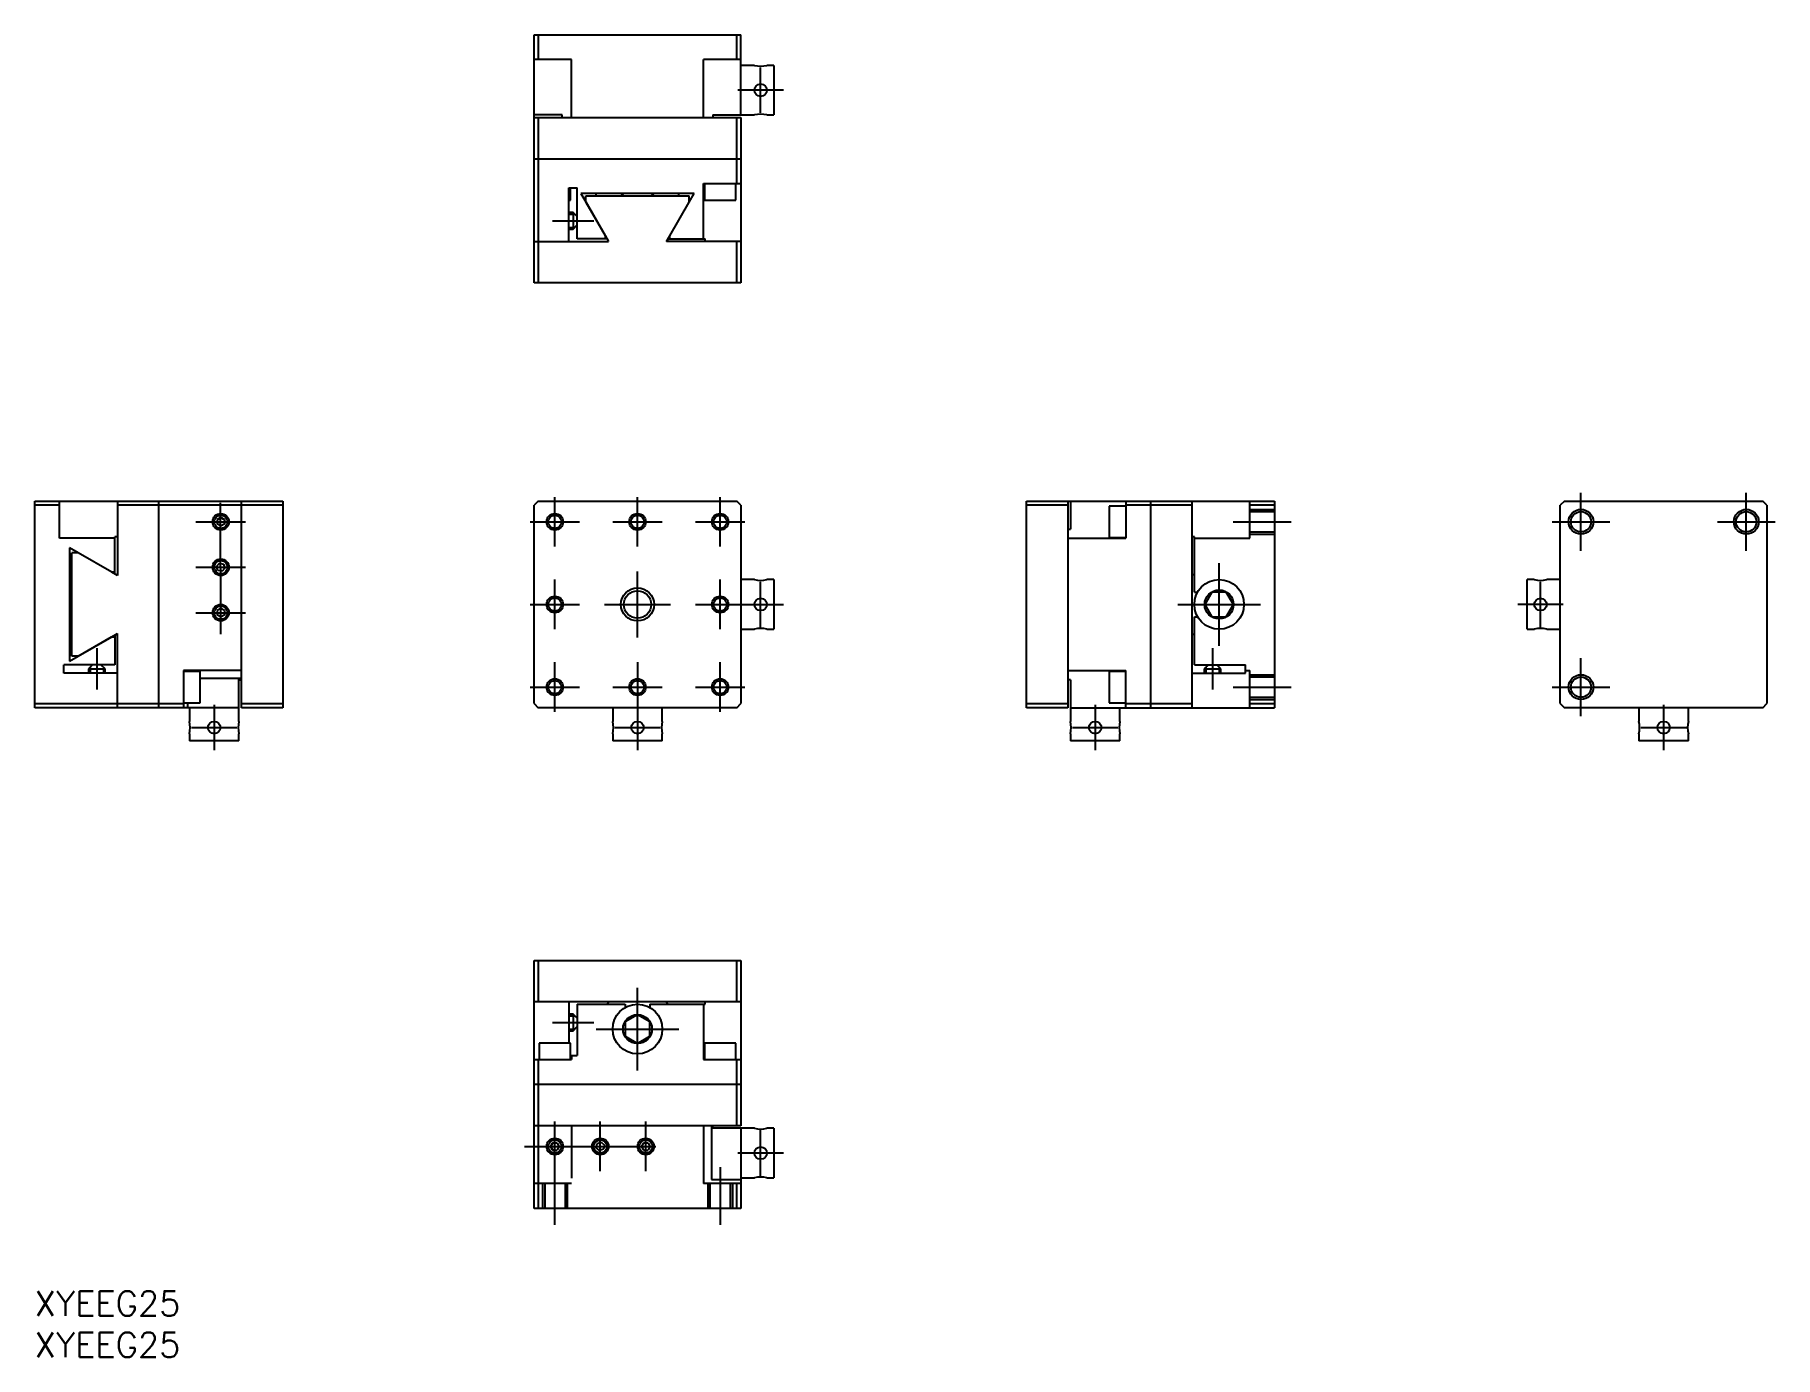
# Model space of a CAD drawing. Extents: x 0 to 211, y -8 to 152.
import ezdxf

# ---------------------------------------------------------------- set-up
doc = ezdxf.new("R2010")
doc.units = 0
doc.header["$LTSCALE"] = 0.5
doc.linetypes.add('CENTER', pattern=[50.8, 31.75, -6.35, 6.35, -6.35])
doc.linetypes.add('DASHED', pattern=[19.05, 12.7, -6.35])
for name, color, linetype in [('MSM_CENTER', 1, 'CENTER'), ('MSM_CONTINUOUS', 7, 'CONTINUOUS'), ('MSM_DASHED', 4, 'DASHED'), ('MSM_NARROW', 5, 'CONTINUOUS'), ('MSM_PART_NUMBER', 7, 'CONTINUOUS')]:
    doc.layers.add(name, color=color, linetype=linetype)
doc.styles.get("Standard").update_dxf_attribs({"font": 'txt.shx', "height": 3, "bigfont": 'bigfont.shx'})

# ---------------------------------------------------------------- blocks, each defined once
blk = doc.blocks.new('*U2')
at = {"layer": 'MSM_PART_NUMBER'}
blk.add_text('XYEEG25', height=3, dxfattribs=at).set_placement((0, -3))
blk = doc.blocks.new('*U3')
at = {"layer": 'MSM_PART_NUMBER'}
blk.add_text('XYEEG25', height=3, dxfattribs=at).set_placement((0, -8))

msp = doc.modelspace()

# ---------------------------------------------------------------- linework, layer by layer
at = {"layer": 'MSM_CENTER'}
for p, q in [((87.822545, 142.550006), (87.822545, 148.049994)), ((90.572539, 145.3), (85.072551, 145.3)), ((62.622545, 129.5), (67.622545, 129.5)), ((22.5, 79.489616), (22.463746, 96.042928)), ((62.922545, 90.077455), (62.922545, 96.077455)), ((72.922545, 90.077455), (72.922545, 96.077455)), ((82.922545, 90.077455), (82.922545, 96.077455)), ((187.077455, 89.577455), (187.077455, 96.577455)), ((207.077455, 89.577455), (207.077455, 96.577455)), ((19.5, 93.077455), (25.5, 93.077455)), ((59.922545, 93.077455), (65.922545, 93.077455)), ((69.922545, 93.077455), (75.922545, 93.077455)), ((79.922545, 93.077455), (85.922545, 93.077455)), ((145, 93.077455), (152, 93.077455)), ((183.577455, 93.077455), (190.577455, 93.077455)), ((203.577455, 93.077455), (210.577455, 93.077455)), ((19.5, 87.577455), (25.5, 87.577455)), ((72.922545, 79.077455), (72.922545, 87.077455)), ((143.3, 78.077455), (143.3, 88.077455)), ((62.922545, 80.077455), (62.922545, 86.077455)), ((82.922545, 80.077455), (82.922545, 86.077455)), ((87.822545, 80.327461), (87.822545, 85.827449)), ((182.177455, 80.327461), (182.177455, 85.827449)), ((59.922545, 83.077455), (65.922545, 83.077455)), ((68.922545, 83.077455), (76.922545, 83.077455)), ((79.922545, 83.077455), (90.572539, 83.077455)), ((138.3, 83.077455), (148.3, 83.077455)), ((184.927449, 83.077455), (179.427461, 83.077455)), ((19.5, 82.077455), (25.5, 82.077455)), ((7.5, 77.777455), (7.5, 72.777455)), ((62.922545, 70.077455), (62.922545, 76.077455)), ((72.922545, 76.077455), (72.922545, 65.427461)), ((82.922545, 70.077455), (82.922545, 76.077455)), ((142.5, 77.777455), (142.5, 72.777455)), ((187.077455, 69.577455), (187.077455, 76.577455)), ((59.922545, 73.077455), (65.922545, 73.077455)), ((69.922545, 73.077455), (75.922545, 73.077455)), ((79.922545, 73.077455), (85.922545, 73.077455)), ((145, 73.077455), (152, 73.077455)), ((183.577455, 73.077455), (190.577455, 73.077455)), ((21.7, 70.927449), (21.7, 65.427461)), ((128.3, 70.927449), (128.3, 65.427461)), ((197.077455, 70.927449), (197.077455, 65.427461)), ((18.950006, 68.177455), (24.449994, 68.177455)), ((70.172551, 68.177455), (75.672539, 68.177455)), ((125.550006, 68.177455), (131.049994, 68.177455)), ((194.327461, 68.177455), (199.827449, 68.177455)), ((72.922545, 26.7), (72.922545, 36.7)), ((62.622545, 32.5), (67.622545, 32.5)), ((67.922545, 31.7), (77.922545, 31.7)), ((62.922545, 8), (62.922545, 20.5)), ((68.422545, 14.5), (68.422545, 20.5)), ((73.922545, 14.5), (73.922545, 20.5)), ((87.822545, 13.950006), (87.822545, 19.449994)), ((59.266301, 17.5), (75.87778, 17.5)), ((82.922545, 15), (82.922545, 8)), ((90.572539, 16.7), (85.072551, 16.7))]:
    msp.add_line(p, q, dxfattribs=at)
at = {"layer": 'MSM_CONTINUOUS'}
for p, q in [((60.422545, 122), (60.422545, 152)), ((60.422545, 152), (85.422545, 152)), ((60.922545, 152), (60.922545, 149)), ((84.922545, 149), (84.922545, 152)), ((85.422545, 142.3), (85.422545, 152)), ((64.922545, 149), (60.422545, 149)), ((64.922545, 142), (64.922545, 149)), ((85.422545, 149), (80.922545, 149)), ((80.922545, 142), (80.922545, 149)), ((87.072583, 148.3), (85.422545, 148.3)), ((89.422545, 148.3), (88.57239, 148.3)), ((89.422545, 148.3), (89.422545, 142.3)), ((63.794325, 142.3), (60.422545, 142.3)), ((60.422545, 142), (85.422545, 142)), ((60.922545, 142), (60.922545, 122)), ((63.794325, 142), (63.794325, 142.3)), ((82.050765, 142.3), (87.072701, 142.3)), ((82.050765, 142.3), (82.050765, 142)), ((84.922545, 134), (84.922545, 142)), ((85.422545, 142), (85.422545, 122)), ((87.072545, 142.3), (87.079, 142.301607)), ((88.572508, 142.3), (89.422545, 142.3)), ((60.422545, 137), (85.422545, 137)), ((64.622545, 133.5), (65.622545, 133.5)), ((64.622545, 127), (64.622545, 133.5)), ((64.822545, 132), (64.822545, 133.5)), ((65.622545, 127.3), (65.622545, 133.5)), ((79.776647, 132.8), (66.078444, 132.8)), ((66.078444, 132.8), (66.672545, 131.770986)), ((67.922545, 132.5), (67.922545, 132.8)), ((77.922545, 132.5), (77.922545, 132.8)), ((79.172545, 131.753665), (79.776647, 132.8)), ((80.922545, 127.3), (80.922545, 134)), ((80.922545, 134), (85.422545, 134)), ((81.022545, 134), (81.022545, 132)), ((84.822545, 132), (84.822545, 134)), ((64.622545, 132), (64.822545, 132)), ((66.672545, 131.770244), (66.672545, 132.5)), ((66.672545, 132.5), (79.172545, 132.5)), ((66.672545, 131.770986), (69.022545, 127.700666)), ((66.672545, 131.770244), (69.022545, 127.699925)), ((76.822545, 127.683346), (79.172545, 131.753665)), ((76.822545, 127.682604), (79.172545, 131.752923)), ((79.172545, 131.752923), (79.172545, 132.5)), ((81.022545, 132), (84.822545, 132)), ((65.122545, 130.5), (64.622545, 130.5)), ((64.622545, 128.5), (65.122545, 128.5)), ((65.122545, 130.5), (65.122545, 128.5)), ((65.622545, 130), (65.122545, 130.5)), ((65.122545, 128.5), (65.622545, 129)), ((60.422545, 127), (69.426647, 127)), ((69.253442, 127.3), (65.622545, 127.3)), ((69.022545, 127.700666), (69.022545, 127.3)), ((69.022545, 127.699925), (69.426647, 127)), ((76.428444, 127), (76.822545, 127.682604)), ((85.422545, 127), (76.428444, 127)), ((76.601649, 127.3), (81.122545, 127.3)), ((76.822545, 127.3), (76.822545, 127.683346)), ((81.122545, 127), (81.122545, 127.3)), ((84.922545, 122), (84.922545, 127)), ((85.422545, 122), (60.422545, 122)), ((0, 95.577455), (30, 95.577455)), ((0, 70.577455), (0, 95.577455)), ((3, 95.077455), (0, 95.077455)), ((3, 91.077455), (3, 95.577455)), ((10, 95.577455), (10, 86.583353)), ((30, 95.077455), (10, 95.077455)), ((15, 70.577455), (15, 95.577455)), ((25, 70.577455), (25, 95.577455)), ((30, 95.577455), (30, 70.577455)), ((60.922545, 95.577455), (60.422545, 95.077455)), ((60.422545, 71.077455), (60.422545, 95.077455)), ((60.922545, 95.577455), (84.922545, 95.577455)), ((85.422545, 95.077455), (84.922545, 95.577455)), ((85.422545, 95.077455), (85.422545, 71.077455)), ((120, 70.577455), (120, 95.577455)), ((120, 95.577455), (150, 95.577455)), ((125, 95.077455), (120, 95.077455)), ((125, 95.577455), (125, 70.577455)), ((125.3, 95.577455), (125.3, 92.205675)), ((130, 94.977455), (130, 91.177455)), ((132, 94.977455), (130, 94.977455)), ((132, 95.577455), (132, 91.077455)), ((140, 95.077455), (132, 95.077455)), ((135, 95.577455), (135, 70.577455)), ((140, 95.577455), (140, 70.577455)), ((147, 91.077455), (147, 95.577455)), ((150, 95.077455), (147, 95.077455)), ((150, 95.577455), (150, 70.577455)), ((185.077455, 95.577455), (184.577455, 95.077455)), ((184.577455, 71.077455), (184.577455, 95.077455)), ((185.077455, 95.577455), (209.077455, 95.577455)), ((209.577455, 95.077455), (209.077455, 95.577455)), ((209.577455, 95.077455), (209.577455, 71.077455)), ((22.5, 93.59707), (22.05, 93.337263)), ((22.05, 93.337263), (22.086254, 93.358194)), ((22.05, 93.337263), (22.05, 92.817647)), ((22.086254, 92.796716), (22.05, 92.817647)), ((22.086254, 93.358194), (22.463746, 93.576139)), ((22.463746, 92.578771), (22.086254, 92.796716)), ((22.463746, 93.576139), (22.5, 93.59707)), ((22.5, 93.59707), (22.536254, 93.576139)), ((22.95, 93.337262), (22.5, 93.59707)), ((22.536254, 93.576139), (22.913746, 93.358194)), ((22.913746, 92.796716), (22.536254, 92.578771)), ((22.913746, 93.358194), (22.95, 93.337262)), ((22.95, 92.817647), (22.913746, 92.796716)), ((22.95, 93.337262), (22.95, 92.817647)), ((9.7, 91.077455), (3, 91.077455)), ((10, 91.277455), (9.7, 91.277455)), ((9.7, 86.756558), (9.7, 91.277455)), ((22.5, 92.55784), (22.463746, 92.578771)), ((22.536254, 92.578771), (22.5, 92.55784)), ((125, 92.205675), (125.3, 92.205675)), ((125, 91.077455), (132, 91.077455)), ((130, 91.177455), (132, 91.177455)), ((140.3, 91.277455), (140, 91.277455)), ((140.3, 84.577455), (140.3, 91.277455)), ((140.3, 91.077455), (147, 91.077455)), ((5.246335, 89.327455), (4.2, 89.931556)), ((4.2, 89.931556), (4.2, 76.233353)), ((4.5, 76.827455), (4.5, 89.327455)), ((5.247077, 89.327455), (4.5, 89.327455)), ((9.316654, 86.977455), (5.246335, 89.327455)), ((9.317396, 86.977455), (5.247077, 89.327455)), ((4.5, 88.077455), (4.2, 88.077455)), ((9.7, 86.977455), (9.316654, 86.977455)), ((10, 86.583353), (9.317396, 86.977455)), ((21.989874, 87.676306), (22.330545, 88.068663)), ((22.159329, 87.185099), (21.989874, 87.676306)), ((22.669455, 87.086247), (22.159329, 87.185099)), ((22.330545, 88.068663), (22.840671, 87.969811)), ((23.010126, 87.478603), (22.669455, 87.086247)), ((22.840671, 87.969811), (23.010126, 87.478603)), ((140.3, 86.756558), (140, 86.583353)), ((87.072545, 86.077455), (85.422545, 86.077455)), ((89.422545, 86.077455), (88.572408, 86.077455)), ((89.422545, 86.077455), (89.422545, 80.077455)), ((140.3, 84.577455), (140.701924, 84.577455)), ((142.433975, 84.577455), (141.567949, 83.077455)), ((144.166025, 84.577455), (142.433975, 84.577455)), ((145.032051, 83.077455), (144.166025, 84.577455)), ((180.577455, 80.077455), (180.577455, 86.077455)), ((181.42759, 86.077455), (180.577455, 86.077455)), ((182.927455, 86.077455), (182.927111, 86.077369)), ((184.577455, 86.077455), (182.927455, 86.077455)), ((22.5, 82.59707), (22.05, 82.337263)), ((22.05, 82.337263), (22.086254, 82.358194)), ((22.05, 82.337263), (22.05, 81.817647)), ((22.086254, 82.358194), (22.463746, 82.576139)), ((22.463746, 82.576139), (22.5, 82.59707)), ((22.5, 82.59707), (22.536254, 82.576139)), ((22.95, 82.337262), (22.5, 82.59707)), ((22.536254, 82.576139), (22.913746, 82.358194)), ((22.913746, 82.358194), (22.95, 82.337262)), ((22.95, 82.337262), (22.95, 81.817647)), ((141.567949, 83.077455), (142.433975, 81.577455)), ((144.166025, 81.577455), (145.032051, 83.077455)), ((22.086254, 81.796716), (22.05, 81.817647)), ((22.463746, 81.578771), (22.086254, 81.796716)), ((22.5, 81.55784), (22.463746, 81.578771)), ((22.536254, 81.578771), (22.5, 81.55784)), ((22.913746, 81.796716), (22.536254, 81.578771)), ((22.95, 81.817647), (22.913746, 81.796716)), ((85.422545, 80.077455), (87.072703, 80.077455)), ((87.072545, 80.077455), (87.094988, 80.082987)), ((88.572508, 80.077455), (89.422545, 80.077455)), ((140.3, 75.777455), (140.3, 81.577455)), ((140.3, 81.577455), (140.701924, 81.577455)), ((142.433975, 81.577455), (144.166025, 81.577455)), ((180.577455, 80.077455), (181.427494, 80.077455)), ((181.427455, 80.077455), (181.444317, 80.081626)), ((182.927403, 80.077455), (184.577455, 80.077455)), ((4.5, 78.077455), (4.2, 78.077455)), ((5.229014, 76.827455), (9.299334, 79.177455)), ((5.229756, 76.827455), (9.300075, 79.177455)), ((9.299334, 79.177455), (9.7, 79.177455)), ((9.300075, 79.177455), (10, 79.581556)), ((9.7, 79.408351), (9.7, 75.777455)), ((10, 70.577455), (10, 79.581556)), ((140, 79.581556), (140.3, 79.408351)), ((4.2, 76.233353), (5.229014, 76.827455)), ((5.229756, 76.827455), (4.5, 76.827455)), ((9.7, 75.777455), (3.5, 75.777455)), ((3.5, 74.777455), (3.5, 75.777455)), ((10, 74.777455), (3.5, 74.777455)), ((7, 75.777455), (6.5, 75.277455)), ((6.5, 75.277455), (8.5, 75.277455)), ((6.5, 75.277455), (6.5, 74.777455)), ((8.5, 75.277455), (8, 75.777455)), ((8.5, 74.777455), (8.5, 75.277455)), ((25, 75.077455), (18, 75.077455)), ((18, 75.077455), (18, 70.577455)), ((20, 74.977455), (18, 74.977455)), ((20, 71.177455), (20, 74.977455)), ((25, 74.13102), (20, 74.13102)), ((24.7, 68.927297), (24.7, 74.13102)), ((24.7, 73.949235), (25, 73.949235)), ((125, 75.077455), (132, 75.077455)), ((125.3, 73.949235), (125, 73.949235)), ((125.3, 73.949235), (125.3, 68.927403)), ((130, 74.977455), (130, 71.177455)), ((132, 74.977455), (130, 74.977455)), ((132, 70.577455), (132, 75.077455)), ((140, 74.777455), (146.5, 74.777455)), ((140.3, 75.777455), (146.5, 75.777455)), ((142, 75.777455), (141.5, 75.277455)), ((141.5, 75.277455), (143.5, 75.277455)), ((141.5, 75.277455), (141.5, 74.777455)), ((143.5, 75.277455), (143, 75.777455)), ((143.5, 74.777455), (143.5, 75.277455)), ((146.5, 74.777455), (146.5, 75.777455)), ((146.5, 75.077455), (147, 75.077455)), ((147, 70.577455), (147, 75.077455)), ((0, 71.077455), (18, 71.077455)), ((24.7, 70.577455), (0, 70.577455)), ((18, 71.177455), (20, 71.177455)), ((18.5, 70.577455), (18.5, 71.177455)), ((18.7, 70.577455), (18.7, 68.927417)), ((25, 71.077455), (30, 71.077455)), ((30, 70.577455), (25, 70.577455)), ((60.422545, 71.077455), (60.922545, 70.577455)), ((84.922545, 70.577455), (60.922545, 70.577455)), ((69.922545, 70.577455), (69.922545, 68.927297)), ((75.922545, 68.927455), (75.922545, 70.577455)), ((84.922545, 70.577455), (85.422545, 71.077455)), ((120, 71.077455), (125, 71.077455)), ((125, 70.577455), (120, 70.577455)), ((125.3, 70.577455), (150, 70.577455)), ((130, 71.177455), (132, 71.177455)), ((131.3, 68.927415), (131.3, 70.577455)), ((132, 71.077455), (140, 71.077455)), ((147, 71.077455), (150, 71.077455)), ((184.577455, 71.077455), (185.077455, 70.577455)), ((209.077455, 70.577455), (185.077455, 70.577455)), ((194.077455, 70.577455), (194.077455, 68.927455)), ((200.077455, 68.927403), (200.077455, 70.577455)), ((209.077455, 70.577455), (209.577455, 71.077455)), ((18.7, 67.427612), (18.7, 66.577455)), ((24.7, 66.577455), (24.7, 67.427492)), ((69.922545, 67.427492), (69.922545, 66.577455)), ((75.922545, 67.427455), (75.922273, 67.428545)), ((75.922545, 66.577455), (75.922545, 67.427592)), ((125.3, 68.927455), (125.300185, 68.926715)), ((125.3, 67.427494), (125.3, 66.577455)), ((131.3, 66.577455), (131.3, 67.427506)), ((194.077455, 67.42759), (194.077455, 66.577455)), ((200.077455, 66.577455), (200.077455, 67.427494)), ((24.7, 66.577455), (18.7, 66.577455)), ((75.922545, 66.577455), (69.922545, 66.577455)), ((131.3, 66.577455), (125.3, 66.577455)), ((200.077455, 66.577455), (194.077455, 66.577455)), ((60.422545, 40), (85.422545, 40)), ((60.422545, 10), (60.422545, 40)), ((60.922545, 40), (60.922545, 35)), ((84.922545, 35), (84.922545, 40)), ((85.422545, 40), (85.422545, 20)), ((85.422545, 35), (60.422545, 35)), ((64.622545, 35), (64.622545, 30)), ((65.622545, 34.7), (65.622545, 28.5)), ((65.622545, 34.7), (71.422545, 34.7)), ((69.426647, 35), (69.253442, 34.7)), ((71.422545, 34.7), (71.422545, 34.298076)), ((74.422545, 34.7), (74.422545, 34.298076)), ((74.422545, 34.7), (81.122545, 34.7)), ((76.601649, 34.7), (76.428444, 35)), ((80.922545, 34.7), (80.922545, 28)), ((81.122545, 34.7), (81.122545, 35)), ((65.122545, 33.5), (64.622545, 33.5)), ((65.122545, 33.5), (65.122545, 31.5)), ((65.622545, 33), (65.122545, 33.5)), ((65.122545, 31.5), (65.622545, 32)), ((72.922545, 33.432051), (71.422545, 32.566025)), ((71.422545, 32.566025), (71.422545, 30.833975)), ((74.422545, 32.566025), (72.922545, 33.432051)), ((74.422545, 30.833975), (74.422545, 32.566025)), ((64.822545, 30), (61.022545, 30)), ((61.022545, 30), (61.022545, 28)), ((64.622545, 31.5), (65.122545, 31.5)), ((64.822545, 28), (64.822545, 30)), ((71.422545, 30.833975), (72.922545, 29.967949)), ((72.922545, 29.967949), (74.422545, 30.833975)), ((84.822545, 30), (81.022545, 30)), ((81.022545, 30), (81.022545, 28)), ((84.822545, 28), (84.822545, 30)), ((60.422545, 28), (64.922545, 28)), ((60.922545, 28), (60.922545, 10)), ((64.822545, 28.5), (65.622545, 28.5)), ((64.922545, 28.5), (64.922545, 28)), ((80.922545, 28), (85.422545, 28)), ((84.922545, 20), (84.922545, 28)), ((85.422545, 25), (60.422545, 25)), ((85.422545, 20), (60.422545, 20)), ((80.922545, 20), (80.922545, 13)), ((81.86898, 20), (81.86898, 13.5)), ((87.072705, 19.7), (81.86898, 19.7)), ((82.050765, 19.7), (82.050765, 20)), ((85.422545, 19.7), (85.422545, 10)), ((89.422545, 19.7), (88.572502, 19.7)), ((89.422545, 19.7), (89.422545, 13.7)), ((62.662738, 17.95), (62.40293, 17.5)), ((62.40293, 17.5), (62.423861, 17.536254)), ((62.423861, 17.463746), (62.40293, 17.5)), ((62.40293, 17.5), (62.662737, 17.05)), ((62.423861, 17.536254), (62.641806, 17.913746)), ((62.641806, 17.086254), (62.423861, 17.463746)), ((62.641806, 17.913746), (62.662738, 17.95)), ((62.662737, 17.05), (62.641806, 17.086254)), ((62.662737, 17.05), (63.182353, 17.05)), ((62.662738, 17.95), (63.182353, 17.95)), ((63.182353, 17.95), (63.203284, 17.913746)), ((63.203284, 17.086254), (63.182353, 17.05)), ((63.203284, 17.913746), (63.421229, 17.536254)), ((63.421229, 17.463746), (63.203284, 17.086254)), ((63.421229, 17.536254), (63.44216, 17.5)), ((63.44216, 17.5), (63.421229, 17.463746)), ((67.931337, 17.330545), (68.030189, 17.840671)), ((68.323694, 16.989874), (67.931337, 17.330545)), ((68.030189, 17.840671), (68.521397, 18.010126)), ((68.814901, 17.159329), (68.323694, 16.989874)), ((68.521397, 18.010126), (68.913753, 17.669455)), ((68.913753, 17.669455), (68.814901, 17.159329)), ((73.662738, 17.95), (73.40293, 17.5)), ((73.40293, 17.5), (73.423861, 17.536254)), ((73.423861, 17.463746), (73.40293, 17.5)), ((73.40293, 17.5), (73.662737, 17.05)), ((73.423861, 17.536254), (73.641806, 17.913746)), ((73.641806, 17.086254), (73.423861, 17.463746)), ((73.641806, 17.913746), (73.662738, 17.95)), ((73.662737, 17.05), (73.641806, 17.086254)), ((73.662737, 17.05), (74.182353, 17.05)), ((73.662738, 17.95), (74.182353, 17.95)), ((74.182353, 17.95), (74.203284, 17.913746)), ((74.203284, 17.086254), (74.182353, 17.05)), ((74.203284, 17.913746), (74.421229, 17.536254)), ((74.421229, 17.463746), (74.203284, 17.086254)), ((74.421229, 17.536254), (74.44216, 17.5)), ((74.44216, 17.5), (74.421229, 17.463746)), ((85.422545, 13), (80.922545, 13)), ((81.86898, 13.5), (85.422545, 13.5)), ((84.922545, 10), (84.922545, 13)), ((85.422545, 13.7), (87.072589, 13.7)), ((88.572386, 13.7), (89.422545, 13.7)), ((85.422545, 10), (60.422545, 10))]:
    msp.add_line(p, q, dxfattribs=at)
for centre, radius in [((87.822545, 145.3), 0.749994), ((22.5, 93.077455), 1), ((62.922545, 93.077455), 0.8), ((72.922545, 93.077455), 0.8), ((82.922545, 93.077455), 0.8), ((187.077455, 93.077455), 1.2295), ((207.077455, 93.077455), 1.2295), ((22.5, 87.577455), 1), ((72.922545, 83.077455), 1.65), ((143.3, 83.077455), 3), ((143.3, 83.077455), 1.75), ((22.5, 82.077455), 1), ((62.922545, 83.077455), 0.8), ((82.922545, 83.077455), 0.8), ((87.822545, 83.077455), 0.749994), ((182.177455, 83.077455), 0.749994), ((62.922545, 73.077455), 0.8), ((72.922545, 73.077455), 0.8), ((82.922545, 73.077455), 0.8), ((187.077455, 73.077455), 1.2295), ((21.7, 68.177455), 0.749994), ((72.922545, 68.177455), 0.749994), ((128.3, 68.177455), 0.749994), ((197.077455, 68.177455), 0.749994), ((72.922545, 31.7), 3), ((72.922545, 31.7), 1.75), ((62.922545, 17.5), 1), ((68.422545, 17.5), 1), ((73.922545, 17.5), 1), ((87.822545, 16.7), 0.749994)]:
    msp.add_circle(centre, radius, dxfattribs=at)
for centre, radius, start, end in [((87.822545, 151.205087), 3.000338, 255.524156, 284.475844), ((87.822545, 139.394914), 3.000338, 75.524152, 104.475848), ((72.922545, 130.3), 3, 123.55731, 132.833428), ((72.922545, 130.3), 3, 47.166572, 56.44269), ((6.7, 83.077455), 3, 137.166572, 146.44269), ((87.822545, 88.982542), 3.000338, 255.524156, 284.475844), ((182.177455, 88.982542), 3.000338, 255.524156, 284.475844), ((6.7, 83.077455), 3, 213.55731, 222.833428), ((87.822545, 77.172369), 3.000338, 75.524152, 104.475848), ((182.177455, 77.172369), 3.000338, 75.524152, 104.475848), ((15.794984, 68.177455), 3.00027, 345.523819, 14.476181), ((27.605017, 68.177455), 3.000271, 165.523823, 194.476177), ((67.017529, 68.177455), 3.00027, 345.523819, 14.476181), ((78.827562, 68.177455), 3.000271, 165.523823, 194.476177), ((122.394984, 68.177455), 3.00027, 345.523819, 14.476181), ((134.205017, 68.177455), 3.000271, 165.523823, 194.476177), ((191.172439, 68.177455), 3.00027, 345.523819, 14.476181), ((202.982472, 68.177455), 3.000271, 165.523823, 194.476177), ((87.822545, 22.605087), 3.000338, 255.524156, 284.475844), ((87.822545, 10.794914), 3.000338, 75.524152, 104.475848)]:
    msp.add_arc(centre, radius, start, end, dxfattribs=at)
at = {"layer": 'MSM_DASHED'}
for p, q in [((147, 94.577455), (150, 94.577455)), ((147, 94.306955), (150, 94.306955)), ((147, 91.847955), (150, 91.847955)), ((147, 91.577455), (150, 91.577455)), ((147, 74.577455), (150, 74.577455)), ((147, 74.306955), (150, 74.306955)), ((147, 71.847955), (150, 71.847955)), ((147, 71.577455), (150, 71.577455)), ((64.922545, 20), (64.922545, 13)), ((64.922545, 13), (60.422545, 13)), ((61.422545, 13), (61.422545, 10)), ((61.693045, 13), (61.693045, 10)), ((64.152045, 13), (64.152045, 10)), ((64.422545, 13), (64.422545, 10)), ((81.422545, 13), (81.422545, 10)), ((81.693045, 13), (81.693045, 10)), ((84.152045, 13), (84.152045, 10)), ((84.422545, 13), (84.422545, 10))]:
    msp.add_line(p, q, dxfattribs=at)
at = {"layer": 'MSM_NARROW'}
for p, q in [((64.622545, 130.3), (65.322545, 130.3)), ((64.622545, 128.7), (65.322545, 128.7)), ((6.7, 75.477455), (6.7, 74.777455)), ((8.3, 75.477455), (8.3, 74.777455)), ((141.7, 75.477455), (141.7, 74.777455)), ((143.3, 75.477455), (143.3, 74.777455)), ((64.622545, 33.3), (65.322545, 33.3)), ((64.622545, 31.7), (65.322545, 31.7))]:
    msp.add_line(p, q, dxfattribs=at)
for centre, radius in [((22.5, 93.077455), 0.8), ((62.922545, 93.077455), 1), ((72.922545, 93.077455), 1), ((82.922545, 93.077455), 1), ((187.077455, 93.077455), 1.5), ((207.077455, 93.077455), 1.5), ((22.5, 87.577455), 0.8), ((72.922545, 83.077455), 2), ((22.5, 82.077455), 0.8), ((62.922545, 83.077455), 1), ((82.922545, 83.077455), 1), ((62.922545, 73.077455), 1), ((72.922545, 73.077455), 1), ((82.922545, 73.077455), 1), ((187.077455, 73.077455), 1.5), ((62.922545, 17.5), 0.8), ((68.422545, 17.5), 0.8), ((73.922545, 17.5), 0.8)]:
    msp.add_circle(centre, radius, dxfattribs=at)

# ---------------------------------------------------------------- block references
at = {"layer": 'MSM_CONTINUOUS'}
for name in ['*U2', '*U3']:
    msp.add_blockref(name, (0, 0), dxfattribs=at)

doc.saveas('drawing.dxf')
